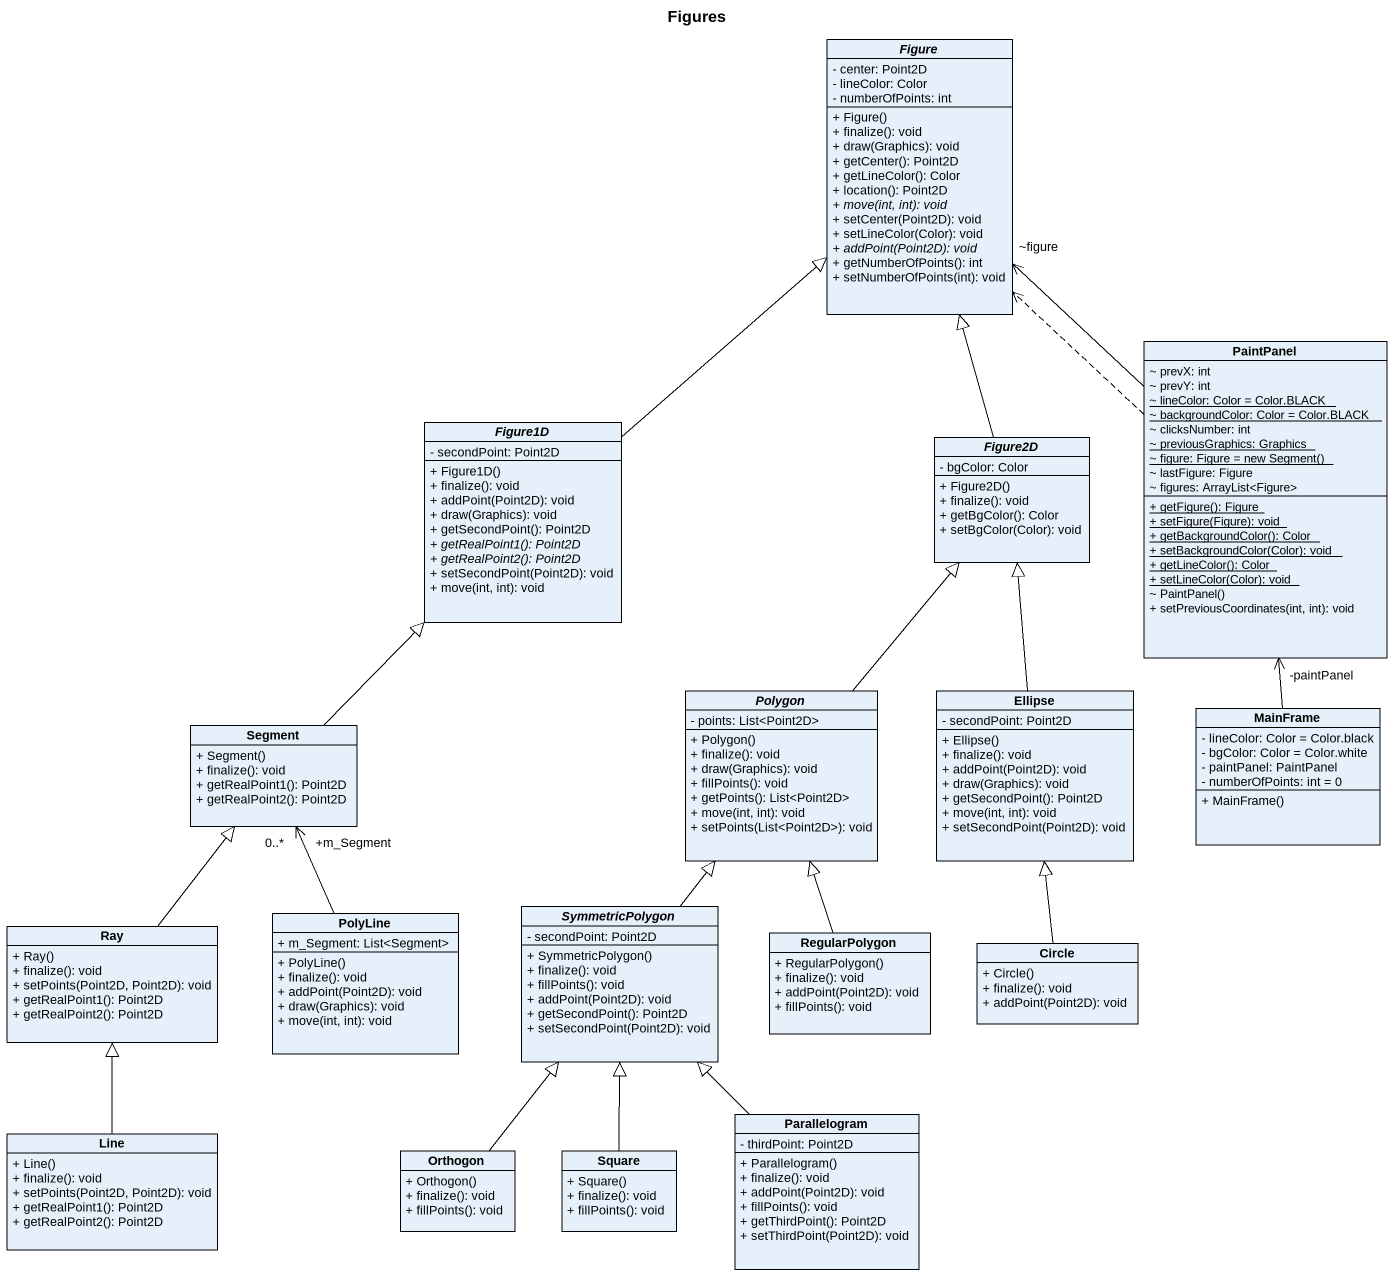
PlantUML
@startuml
title Figures
hide circle
hide empty members
skinparam classAttributeIconSize 0
abstract class Figure {
  - center: Point2D
  - lineColor: Color
  - numberOfPoints: int
  + Figure()
  + finalize(): void
  + draw(Graphics): void
  + getCenter(): Point2D
  + getLineColor(): Color
  + location(): Point2D
  {abstract} + move(int, int): void
  + setCenter(Point2D): void
  + setLineColor(Color): void
  {abstract} + addPoint(Point2D): void
  + getNumberOfPoints(): int
  + setNumberOfPoints(int): void
}
class PaintPanel {
  ~ prevX: int
  ~ prevY: int
  {static} ~ lineColor: Color = Color.BLACK
  {static} ~ backgroundColor: Color = Color.BLACK
  ~ clicksNumber: int
  {static} ~ previousGraphics: Graphics
  {static} {field} ~ figure: Figure = new Segment()
  ~ lastFigure: Figure
  ~ figures: ArrayList<Figure>
  {static} + getFigure(): Figure
  {static} + setFigure(Figure): void
  {static} + getBackgroundColor(): Color
  {static} + setBackgroundColor(Color): void
  {static} + getLineColor(): Color
  {static} + setLineColor(Color): void
  ~ PaintPanel()
  + setPreviousCoordinates(int, int): void
}
abstract class Figure1D {
  - secondPoint: Point2D
  + Figure1D()
  + finalize(): void
  + addPoint(Point2D): void
  + draw(Graphics): void
  + getSecondPoint(): Point2D
  {abstract} + getRealPoint1(): Point2D
  {abstract} + getRealPoint2(): Point2D
  + setSecondPoint(Point2D): void
  + move(int, int): void
}
abstract class Figure2D {
  - bgColor: Color
  + Figure2D()
  + finalize(): void
  + getBgColor(): Color
  + setBgColor(Color): void
}
abstract class Polygon {
  - points: List<Point2D>
  + Polygon()
  + finalize(): void
  + draw(Graphics): void
  + fillPoints(): void
  + getPoints(): List<Point2D>
  + move(int, int): void
  + setPoints(List<Point2D>): void
}
class Ellipse {
  - secondPoint: Point2D
  + Ellipse()
  + finalize(): void
  + addPoint(Point2D): void
  + draw(Graphics): void
  + getSecondPoint(): Point2D
  + move(int, int): void
  + setSecondPoint(Point2D): void
}
class "MainFrame" as MainFrame_ {
  - lineColor: Color = Color.black
  - bgColor: Color = Color.white
  - paintPanel: PaintPanel
  - numberOfPoints: int = 0
  + MainFrame()
}
class Segment {
  + Segment()
  + finalize(): void
  + getRealPoint1(): Point2D
  + getRealPoint2(): Point2D
}
class PolyLine {
  + m_Segment: List<Segment>
  + PolyLine()
  + finalize(): void
  + addPoint(Point2D): void
  + draw(Graphics): void
  + move(int, int): void
}
abstract class SymmetricPolygon {
  - secondPoint: Point2D
  + SymmetricPolygon()
  + finalize(): void
  + fillPoints(): void
  + addPoint(Point2D): void
  + getSecondPoint(): Point2D
  + setSecondPoint(Point2D): void
}
class Ray {
  + Ray()
  + finalize(): void
  + setPoints(Point2D, Point2D): void
  + getRealPoint1(): Point2D
  + getRealPoint2(): Point2D
}
class RegularPolygon {
  + RegularPolygon()
  + finalize(): void
  + addPoint(Point2D): void
  + fillPoints(): void
}
class "Circle" as Circle_ {
  + Circle()
  + finalize(): void
  + addPoint(Point2D): void
}
class Parallelogram {
  - thirdPoint: Point2D
  + Parallelogram()
  + finalize(): void
  + addPoint(Point2D): void
  + fillPoints(): void
  + getThirdPoint(): Point2D
  + setThirdPoint(Point2D): void
}
class Line {
  + Line()
  + finalize(): void
  + setPoints(Point2D, Point2D): void
  + getRealPoint1(): Point2D
  + getRealPoint2(): Point2D
}
class Orthogon {
  + Orthogon()
  + finalize(): void
  + fillPoints(): void
}
class Square {
  + Square()
  + finalize(): void
  + fillPoints(): void
}
PaintPanel .up.> Figure
PaintPanel -up-> "~figure" Figure
Figure1D -up-|> Figure
Figure2D -up-|> Figure
Polygon -up-|> Figure2D
Ellipse -up-|> Figure2D
MainFrame_ -up-> "-paintPanel" PaintPanel
Segment -up-|> Figure1D
PolyLine -up-> "+m_Segment\n0..*" Segment
SymmetricPolygon -up-|> Polygon
Ray -up-|> Segment
RegularPolygon -up-|> Polygon
Circle_ -up-|> Ellipse
Parallelogram -up-|> SymmetricPolygon
Line -up-|> Ray
Orthogon -up-|> SymmetricPolygon
Square -up-|> SymmetricPolygon
@enduml
